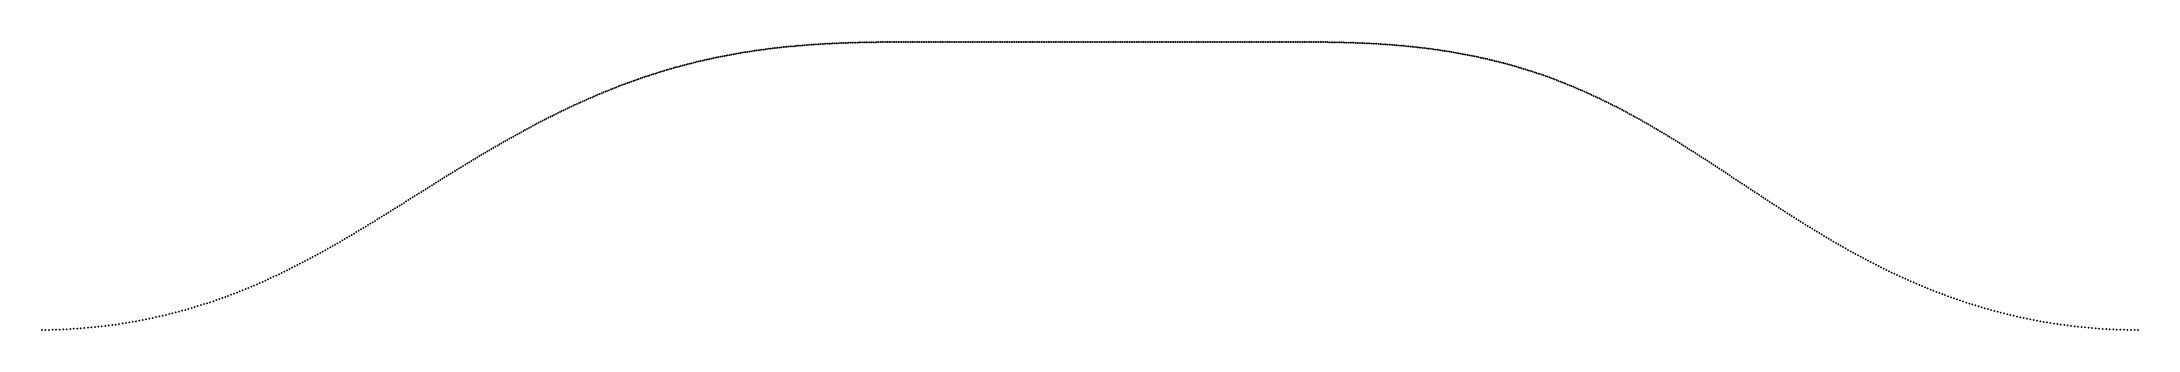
# Model space of a CAD drawing. Header units: metres. Extents: x 1 to 360, y 0 to 49.
import ezdxf

# ---------------------------------------------------------------- set-up
doc = ezdxf.new("R2010")
doc.units = ezdxf.units.M

msp = doc.modelspace()

# ---------------------------------------------------------------- linework, layer by layer
for p in [(116.97, 46.78), (117.28, 46.84), (117.59, 46.9), (117.89, 46.96), (118.2, 47.02), (118.51, 47.07), (118.82, 47.13), (119.13, 47.19), (119.43, 47.24), (119.74, 47.3), (120.05, 47.35), (120.36, 47.4), (120.66, 47.45), (120.97, 47.5), (121.28, 47.55), (121.58, 47.6), (121.89, 47.65), (122.2, 47.69), (122.5, 47.74), (122.81, 47.79), (123.12, 47.83), (123.42, 47.87), (123.73, 47.91), (124.03, 47.96), (124.34, 48), (124.65, 48.04), (124.95, 48.08), (125.26, 48.12), (125.56, 48.15), (125.87, 48.19), (126.17, 48.23), (126.48, 48.26), (126.78, 48.3), (127.09, 48.33), (127.39, 48.36), (127.7, 48.4), (128, 48.43), (128.31, 48.46), (128.61, 48.49), (128.92, 48.52), (129.22, 48.55), (129.53, 48.57), (129.83, 48.6), (130.14, 48.63), (130.44, 48.65), (130.74, 48.68), (131.05, 48.71), (131.35, 48.73), (131.66, 48.75), (131.96, 48.78), (132.27, 48.8), (132.57, 48.82), (132.87, 48.84), (133.18, 48.86), (133.48, 48.88), (133.78, 48.9), (134.09, 48.92), (134.39, 48.94), (134.7, 48.96), (135, 48.97), (135.3, 48.99), (135.61, 49.01), (135.91, 49.02), (136.21, 49.04), (136.52, 49.05), (136.82, 49.07), (137.12, 49.08), (137.43, 49.09), (137.73, 49.1), (138.03, 49.11), (138.34, 49.13), (138.64, 49.14), (138.94, 49.15), (139.25, 49.16), (139.55, 49.17), (139.85, 49.18), (140.15, 49.19), (140.46, 49.19), (140.76, 49.2), (141.06, 49.21), (141.37, 49.22), (141.67, 49.22), (141.97, 49.23), (142.27, 49.24), (142.58, 49.24), (142.88, 49.24), (143.18, 49.25), (143.49, 49.25), (143.79, 49.26), (144.09, 49.26), (144.39, 49.26), (144.7, 49.27), (145, 49.27), (145.3, 49.27), (145.61, 49.27), (145.91, 49.28), (146.21, 49.28), (146.51, 49.28), (146.82, 49.28), (147.12, 49.28), (147.42, 49.28), (147.73, 49.28), (148.03, 49.28), (148.33, 49.28), (148.63, 49.28), (148.94, 49.28), (149.24, 49.28), (149.54, 49.28), (149.84, 49.28), (150.15, 49.28), (150.45, 49.28), (150.75, 49.28), (151.06, 49.28), (151.36, 49.28), (151.66, 49.28), (151.96, 49.28), (152.27, 49.28), (152.57, 49.28), (152.87, 49.28), (153.17, 49.28), (153.48, 49.28), (153.78, 49.28), (154.08, 49.28), (154.39, 49.28), (154.69, 49.28), (154.99, 49.28), (155.29, 49.28), (155.6, 49.28), (155.9, 49.28), (156.2, 49.28), (156.5, 49.28), (156.81, 49.28), (157.11, 49.28), (157.41, 49.28), (157.72, 49.28), (158.02, 49.28), (158.32, 49.28), (158.62, 49.28), (158.93, 49.28), (159.23, 49.28), (159.53, 49.28), (159.84, 49.28), (160.14, 49.28), (160.44, 49.28), (160.74, 49.28), (161.05, 49.28), (161.35, 49.28), (161.65, 49.28), (161.95, 49.28), (162.26, 49.28), (162.56, 49.28), (162.86, 49.28), (163.17, 49.28), (163.47, 49.28), (163.77, 49.28), (164.07, 49.28), (164.38, 49.28), (164.68, 49.28), (164.98, 49.28), (165.28, 49.28), (165.59, 49.28), (165.89, 49.28), (166.19, 49.28), (166.5, 49.28), (166.8, 49.28), (167.1, 49.28), (167.4, 49.28), (167.71, 49.28), (168.01, 49.28), (168.31, 49.28), (168.61, 49.28), (168.92, 49.28), (169.22, 49.28), (169.52, 49.28), (169.83, 49.28), (170.13, 49.28), (170.43, 49.28), (170.73, 49.28), (171.04, 49.28), (171.34, 49.28), (171.64, 49.28), (171.94, 49.28), (172.25, 49.28), (172.55, 49.28), (172.85, 49.28), (173.16, 49.28), (173.46, 49.28), (173.76, 49.28), (174.06, 49.28), (174.37, 49.28), (174.67, 49.28), (174.97, 49.28), (175.28, 49.28), (175.58, 49.28), (175.88, 49.28), (176.18, 49.28), (176.49, 49.28), (176.79, 49.28), (177.09, 49.28), (177.39, 49.28), (177.7, 49.28), (178, 49.28), (178.3, 49.28), (178.61, 49.28), (178.91, 49.28), (179.21, 49.28), (179.51, 49.28), (179.82, 49.28), (180.12, 49.28), (180.42, 49.28), (180.72, 49.28), (181.03, 49.28), (181.33, 49.28), (181.63, 49.28), (181.94, 49.28), (182.24, 49.28), (182.54, 49.28), (182.84, 49.28), (183.15, 49.28), (183.45, 49.28), (183.75, 49.28), (184.05, 49.28), (184.36, 49.28), (184.66, 49.28), (184.96, 49.28), (185.27, 49.28), (185.57, 49.28), (185.87, 49.28), (186.17, 49.28), (186.48, 49.28), (186.78, 49.28), (187.08, 49.28), (187.38, 49.28), (187.69, 49.28), (187.99, 49.28), (188.29, 49.28), (188.6, 49.28), (188.9, 49.28), (189.2, 49.28), (189.5, 49.28), (189.81, 49.28), (190.11, 49.28), (190.41, 49.28), (190.72, 49.28), (191.02, 49.28), (191.32, 49.28), (191.62, 49.28), (191.93, 49.28), (192.23, 49.28), (192.53, 49.28), (192.83, 49.28), (193.14, 49.28), (193.44, 49.28), (193.74, 49.28), (194.05, 49.28), (194.35, 49.28), (194.65, 49.28), (194.95, 49.28), (195.26, 49.28), (195.56, 49.28), (195.86, 49.28), (196.16, 49.28), (196.47, 49.28), (196.77, 49.28), (197.07, 49.28), (197.38, 49.28), (197.68, 49.28), (197.98, 49.28), (198.28, 49.28), (198.59, 49.28), (198.89, 49.28), (199.19, 49.28), (199.49, 49.28), (199.8, 49.28), (200.1, 49.28), (200.4, 49.28), (200.71, 49.28), (201.01, 49.28), (201.31, 49.28), (201.61, 49.28), (201.92, 49.28), (202.22, 49.28), (202.52, 49.28), (202.83, 49.28), (203.13, 49.28), (203.43, 49.28), (203.73, 49.28), (204.04, 49.28), (204.34, 49.28), (204.64, 49.28), (204.94, 49.28), (205.25, 49.28), (205.55, 49.28), (205.85, 49.28), (206.16, 49.28), (206.46, 49.28), (206.76, 49.28), (207.06, 49.28), (207.37, 49.28), (207.67, 49.28), (207.97, 49.28), (208.27, 49.28), (208.58, 49.28), (208.88, 49.28), (209.18, 49.28), (209.49, 49.28), (209.79, 49.28), (210.09, 49.28), (210.39, 49.28), (210.7, 49.28), (211, 49.28), (211.3, 49.28), (211.6, 49.28), (211.91, 49.28), (212.21, 49.28), (212.51, 49.28), (212.82, 49.28), (213.12, 49.28), (213.42, 49.28), (213.72, 49.28), (214.03, 49.28), (214.33, 49.28), (214.63, 49.28), (214.93, 49.28), (215.24, 49.28), (215.54, 49.28), (215.84, 49.28), (216.15, 49.28), (216.45, 49.28), (216.75, 49.28), (217.05, 49.28), (217.36, 49.28), (217.66, 49.28), (217.96, 49.28), (218.27, 49.28), (218.57, 49.28), (218.87, 49.28), (219.17, 49.27), (219.48, 49.27), (219.78, 49.27), (220.08, 49.27), (220.38, 49.26), (220.69, 49.26), (220.99, 49.26), (221.29, 49.25), (221.6, 49.25), (221.9, 49.24), (222.2, 49.23), (222.5, 49.23), (222.81, 49.22), (223.11, 49.22), (223.41, 49.21), (223.72, 49.2), (224.02, 49.19), (224.32, 49.19), (224.63, 49.18), (224.93, 49.17), (225.23, 49.16), (225.53, 49.15), (225.84, 49.14), (226.14, 49.13), (226.44, 49.11), (226.75, 49.1), (227.05, 49.09), (227.35, 49.07), (227.66, 49.06), (227.96, 49.05), (228.26, 49.03), (228.57, 49.02), (228.87, 49), (229.17, 48.98), (229.48, 48.97), (229.78, 48.95), (230.09, 48.93), (230.39, 48.91), (230.69, 48.89), (231, 48.87), (231.3, 48.85), (231.6, 48.83), (231.91, 48.8), (232.21, 48.78), (232.52, 48.76), (232.82, 48.73), (233.12, 48.71), (233.43, 48.68), (233.73, 48.65), (234.04, 48.63), (234.34, 48.6), (234.65, 48.57), (234.95, 48.54), (235.26, 48.51), (235.56, 48.48), (235.86, 48.45), (236.17, 48.41), (236.47, 48.38), (236.78, 48.34), (237.08, 48.31), (237.39, 48.27), (237.69, 48.24), (238, 48.2), (238.31, 48.16), (238.61, 48.12), (238.92, 48.08), (239.22, 48.04), (239.53, 47.99), (239.83, 47.95), (240.14, 47.91), (240.45, 47.86), (240.75, 47.82), (241.06, 47.77), (241.36, 47.72), (241.67, 47.67), (241.98, 47.62), (242.28, 47.57), (242.59, 47.52), (242.9, 47.47), (243.2, 47.42), (243.51, 47.36), (243.82, 47.31), (244.13, 47.25), (244.43, 47.19), (244.74, 47.13), (245.05, 47.07), (245.36, 47.01), (245.66, 46.95), (245.97, 46.89), (246.28, 46.83), (246.59, 46.76), (103.56, 43.17), (103.88, 43.28), (104.19, 43.38), (104.51, 43.48), (104.82, 43.59), (105.14, 43.69), (105.45, 43.79), (105.77, 43.89), (106.08, 43.99), (106.39, 44.09), (106.71, 44.19), (107.02, 44.28), (107.34, 44.38), (107.65, 44.47), (107.96, 44.56), (108.27, 44.65), (108.59, 44.74), (108.9, 44.83), (109.21, 44.92), (109.52, 45.01), (109.84, 45.09), (110.15, 45.18), (110.46, 45.26), (110.77, 45.34), (111.08, 45.42), (111.39, 45.5), (111.71, 45.58), (112.02, 45.66), (112.33, 45.74), (112.64, 45.82), (112.95, 45.89), (113.26, 45.97), (113.57, 46.04), (113.88, 46.11), (114.19, 46.18), (114.5, 46.25), (114.81, 46.32), (115.12, 46.39), (115.43, 46.45), (115.74, 46.52), (116.04, 46.59), (116.35, 46.65), (116.66, 46.72), (246.9, 46.7), (247.21, 46.63), (247.51, 46.56), (247.82, 46.49), (248.13, 46.42), (248.44, 46.35), (248.75, 46.28), (249.06, 46.21), (249.37, 46.14), (249.68, 46.06), (249.99, 45.98), (250.3, 45.91), (250.61, 45.83), (250.92, 45.75), (251.23, 45.67), (251.54, 45.59), (251.85, 45.5), (252.16, 45.42), (252.47, 45.33), (252.78, 45.24), (253.09, 45.16), (253.41, 45.07), (253.72, 44.97), (254.03, 44.88), (254.34, 44.79), (254.65, 44.69), (254.97, 44.6), (255.28, 44.5), (255.59, 44.4), (255.9, 44.3), (256.22, 44.2), (256.53, 44.1), (256.84, 43.99), (257.16, 43.89), (257.47, 43.78), (257.78, 43.67), (258.1, 43.56), (258.41, 43.45), (258.73, 43.34), (259.04, 43.22), (94.3, 39.56), (94.62, 39.7), (94.95, 39.84), (95.27, 39.98), (95.59, 40.12), (95.91, 40.25), (96.23, 40.39), (96.56, 40.52), (96.88, 40.65), (97.2, 40.78), (97.52, 40.91), (97.84, 41.04), (98.16, 41.17), (98.48, 41.3), (98.8, 41.42), (99.12, 41.55), (99.44, 41.67), (99.75, 41.8), (100.07, 41.92), (100.39, 42.04), (100.71, 42.15), (101.03, 42.27), (101.34, 42.39), (101.66, 42.5), (101.98, 42.61), (102.3, 42.73), (102.61, 42.84), (102.93, 42.95), (103.24, 43.06), (259.36, 43.11), (259.67, 42.99), (259.99, 42.88), (260.3, 42.76), (260.62, 42.63), (260.93, 42.51), (261.25, 42.39), (261.57, 42.26), (261.88, 42.14), (262.2, 42.01), (262.52, 41.88), (262.83, 41.75), (263.15, 41.62), (263.47, 41.49), (263.79, 41.35), (264.1, 41.21), (264.42, 41.07), (264.74, 40.94), (265.06, 40.8), (265.38, 40.65), (265.7, 40.51), (266.02, 40.36), (266.34, 40.22), (266.66, 40.07), (266.98, 39.92), (267.3, 39.77), (267.62, 39.62), (86.78, 35.98), (87.11, 36.14), (87.44, 36.31), (87.77, 36.48), (88.1, 36.64), (88.43, 36.81), (88.76, 36.97), (89.09, 37.13), (89.42, 37.29), (89.74, 37.45), (90.07, 37.61), (90.4, 37.77), (90.73, 37.93), (91.05, 38.08), (91.38, 38.23), (91.7, 38.38), (92.03, 38.54), (92.35, 38.68), (92.68, 38.83), (93, 38.98), (93.33, 39.13), (93.65, 39.27), (93.98, 39.41), (267.94, 39.47), (268.26, 39.31), (268.58, 39.15), (268.9, 39), (269.23, 38.84), (269.55, 38.68), (269.87, 38.51), (270.19, 38.35), (270.52, 38.19), (270.84, 38.02), (271.17, 37.85), (271.49, 37.68), (271.81, 37.51), (272.14, 37.34), (272.46, 37.17), (272.79, 36.99), (273.12, 36.82), (273.44, 36.64), (273.77, 36.46), (274.09, 36.28), (274.42, 36.1), (80.08, 32.35), (80.42, 32.54), (80.76, 32.73), (81.1, 32.92), (81.43, 33.11), (81.77, 33.3), (82.11, 33.48), (82.44, 33.67), (82.78, 33.85), (83.12, 34.04), (83.45, 34.22), (83.79, 34.4), (84.12, 34.58), (84.45, 34.76), (84.79, 34.94), (85.12, 35.11), (85.45, 35.29), (85.79, 35.46), (86.12, 35.63), (86.45, 35.81), (274.75, 35.91), (275.08, 35.73), (275.41, 35.54), (275.73, 35.35), (276.06, 35.17), (276.39, 34.98), (276.72, 34.79), (277.05, 34.59), (277.38, 34.4), (277.71, 34.21), (278.05, 34.01), (278.38, 33.81), (278.71, 33.61), (279.04, 33.41), (279.38, 33.21), (279.71, 33.01), (280.04, 32.81), (280.38, 32.6), (280.71, 32.39), (74.23, 28.92), (74.58, 29.13), (74.92, 29.34), (75.27, 29.55), (75.62, 29.76), (75.96, 29.96), (76.31, 30.17), (76.66, 30.37), (77, 30.57), (77.34, 30.77), (77.69, 30.97), (78.03, 31.17), (78.37, 31.37), (78.72, 31.57), (79.06, 31.77), (79.4, 31.96), (79.74, 32.15), (281.05, 32.19), (281.39, 31.98), (281.72, 31.77), (282.06, 31.56), (282.4, 31.35), (282.74, 31.14), (283.07, 30.92), (283.41, 30.71), (283.75, 30.49), (284.09, 30.27), (284.44, 30.06), (284.78, 29.84), (285.12, 29.62), (285.46, 29.4), (285.81, 29.18), (286.15, 28.95), (68.19, 25.22), (68.55, 25.45), (68.91, 25.67), (69.27, 25.89), (69.63, 26.11), (69.99, 26.34), (70.35, 26.56), (70.7, 26.78), (71.06, 27), (71.41, 27.21), (71.77, 27.43), (72.12, 27.65), (72.47, 27.86), (72.82, 28.08), (73.18, 28.29), (73.53, 28.5), (73.88, 28.71), (286.5, 28.73), (286.84, 28.5), (287.19, 28.28), (287.53, 28.05), (287.88, 27.83), (288.23, 27.6), (288.58, 27.37), (288.93, 27.14), (289.28, 26.91), (289.63, 26.68), (289.98, 26.45), (290.34, 26.21), (290.69, 25.98), (291.05, 25.75), (291.4, 25.51), (291.76, 25.28), (62.68, 21.76), (63.05, 22), (63.42, 22.23), (63.8, 22.46), (64.17, 22.7), (64.54, 22.93), (64.91, 23.16), (65.28, 23.39), (65.64, 23.62), (66.01, 23.85), (66.38, 24.08), (66.74, 24.31), (67.11, 24.54), (67.47, 24.77), (67.83, 24.99), (292.12, 25.04), (292.47, 24.81), (292.83, 24.57), (293.19, 24.33), (293.55, 24.09), (293.92, 23.85), (294.28, 23.62), (294.64, 23.38), (295.01, 23.14), (295.38, 22.9), (295.74, 22.65), (296.11, 22.41), (296.48, 22.17), (296.85, 21.93), (297.22, 21.69), (56.92, 18.19), (57.32, 18.43), (57.71, 18.67), (58.1, 18.91), (58.48, 19.15), (58.87, 19.39), (59.26, 19.63), (59.64, 19.87), (60.02, 20.1), (60.41, 20.34), (60.79, 20.58), (61.17, 20.82), (61.55, 21.05), (61.92, 21.29), (62.3, 21.53), (297.6, 21.45), (297.97, 21.2), (298.35, 20.96), (298.72, 20.72), (299.1, 20.47), (299.48, 20.23), (299.86, 19.99), (300.24, 19.75), (300.63, 19.5), (301.01, 19.26), (301.4, 19.02), (301.78, 18.78), (302.17, 18.53), (302.56, 18.29), (302.95, 18.05), (50.86, 14.6), (51.28, 14.84), (51.69, 15.08), (52.1, 15.32), (52.51, 15.56), (52.92, 15.8), (53.33, 16.04), (53.73, 16.27), (54.14, 16.51), (54.54, 16.75), (54.94, 16.99), (55.34, 17.23), (55.74, 17.47), (56.13, 17.71), (56.53, 17.95), (303.35, 17.8), (303.74, 17.56), (304.14, 17.32), (304.53, 17.07), (304.93, 16.83), (305.33, 16.59), (305.74, 16.35), (306.14, 16.11), (306.55, 15.86), (306.95, 15.62), (307.36, 15.38), (307.77, 15.14), (308.18, 14.9), (308.6, 14.66), (309.02, 14.43), (43.96, 10.87), (44.41, 11.1), (44.85, 11.33), (45.3, 11.56), (45.74, 11.79), (46.17, 12.02), (46.61, 12.25), (47.04, 12.48), (47.48, 12.72), (47.9, 12.95), (48.33, 13.19), (48.76, 13.42), (49.18, 13.66), (49.61, 13.89), (50.03, 14.13), (50.45, 14.37), (309.43, 14.19), (309.85, 13.95), (310.28, 13.71), (310.7, 13.48), (311.13, 13.24), (311.55, 13.01), (311.98, 12.78), (312.41, 12.55), (312.85, 12.31), (313.28, 12.08), (313.72, 11.85), (314.16, 11.63), (314.61, 11.4), (315.05, 11.17), (315.5, 10.95), (36.02, 7.21), (36.51, 7.41), (36.99, 7.61), (37.47, 7.82), (37.95, 8.03), (38.43, 8.24), (38.9, 8.45), (39.37, 8.66), (39.84, 8.88), (40.31, 9.1), (40.78, 9.31), (41.24, 9.53), (41.7, 9.75), (42.16, 9.97), (42.61, 10.2), (43.06, 10.42), (43.51, 10.65), (315.94, 10.72), (316.4, 10.5), (316.85, 10.27), (317.3, 10.05), (317.76, 9.83), (318.22, 9.62), (318.69, 9.4), (319.15, 9.18), (319.62, 8.97), (320.09, 8.76), (320.56, 8.55), (321.03, 8.34), (321.51, 8.13), (321.99, 7.92), (322.47, 7.72), (322.96, 7.51), (323.44, 7.31), (25.72, 3.61), (26.26, 3.76), (26.8, 3.92), (27.34, 4.08), (27.87, 4.25), (28.4, 4.42), (28.92, 4.59), (29.45, 4.76), (29.97, 4.93), (30.49, 5.11), (31, 5.29), (31.52, 5.47), (32.03, 5.65), (32.54, 5.84), (33.04, 6.03), (33.54, 6.22), (34.04, 6.41), (34.54, 6.61), (35.04, 6.81), (35.53, 7.01), (323.93, 7.11), (324.42, 6.92), (324.92, 6.72), (325.42, 6.53), (325.92, 6.33), (326.42, 6.14), (326.92, 5.96), (327.43, 5.77), (327.94, 5.59), (328.45, 5.41), (328.97, 5.23), (329.49, 5.05), (330.01, 4.88), (330.53, 4.7), (331.05, 4.53), (331.58, 4.37), (332.11, 4.2), (332.65, 4.04), (333.18, 3.88), (333.72, 3.72), (0.61, 0), (1.22, 0.01), (1.83, 0.02), (2.44, 0.03), (3.04, 0.05), (3.65, 0.07), (4.26, 0.1), (4.87, 0.12), (5.47, 0.16), (6.08, 0.2), (6.68, 0.24), (7.28, 0.28), (7.89, 0.33), (8.49, 0.38), (9.09, 0.44), (9.69, 0.5), (10.29, 0.56), (10.88, 0.63), (11.48, 0.7), (12.07, 0.78), (12.66, 0.86), (13.25, 0.94), (13.84, 1.03), (14.43, 1.12), (15.01, 1.21), (15.6, 1.31), (16.18, 1.41), (16.76, 1.51), (17.33, 1.62), (17.91, 1.73), (18.48, 1.84), (19.05, 1.96), (19.62, 2.08), (20.19, 2.2), (20.75, 2.33), (21.32, 2.46), (21.88, 2.59), (22.43, 2.73), (22.99, 2.87), (23.54, 3.01), (24.09, 3.15), (24.64, 3.3), (25.18, 3.45), (334.26, 3.57), (334.8, 3.41), (335.35, 3.27), (335.9, 3.12), (336.45, 2.98), (337, 2.84), (337.56, 2.7), (338.11, 2.56), (338.68, 2.43), (339.24, 2.3), (339.8, 2.18), (340.37, 2.06), (340.94, 1.94), (341.51, 1.82), (342.08, 1.71), (342.66, 1.6), (343.24, 1.49), (343.82, 1.39), (344.4, 1.29), (344.98, 1.2), (345.57, 1.1), (346.16, 1.02), (346.74, 0.93), (347.34, 0.85), (347.93, 0.77), (348.52, 0.7), (349.12, 0.62), (349.71, 0.56), (350.31, 0.49), (350.91, 0.43), (351.51, 0.38), (352.11, 0.33), (352.71, 0.28), (353.32, 0.23), (353.92, 0.19), (354.53, 0.16), (355.13, 0.12), (355.74, 0.09), (356.35, 0.07), (356.96, 0.05), (357.56, 0.03), (358.17, 0.02), (358.78, 0.01), (359.39, 0), (360, 0)]:
    msp.add_point(p)

doc.saveas('drawing.dxf')
